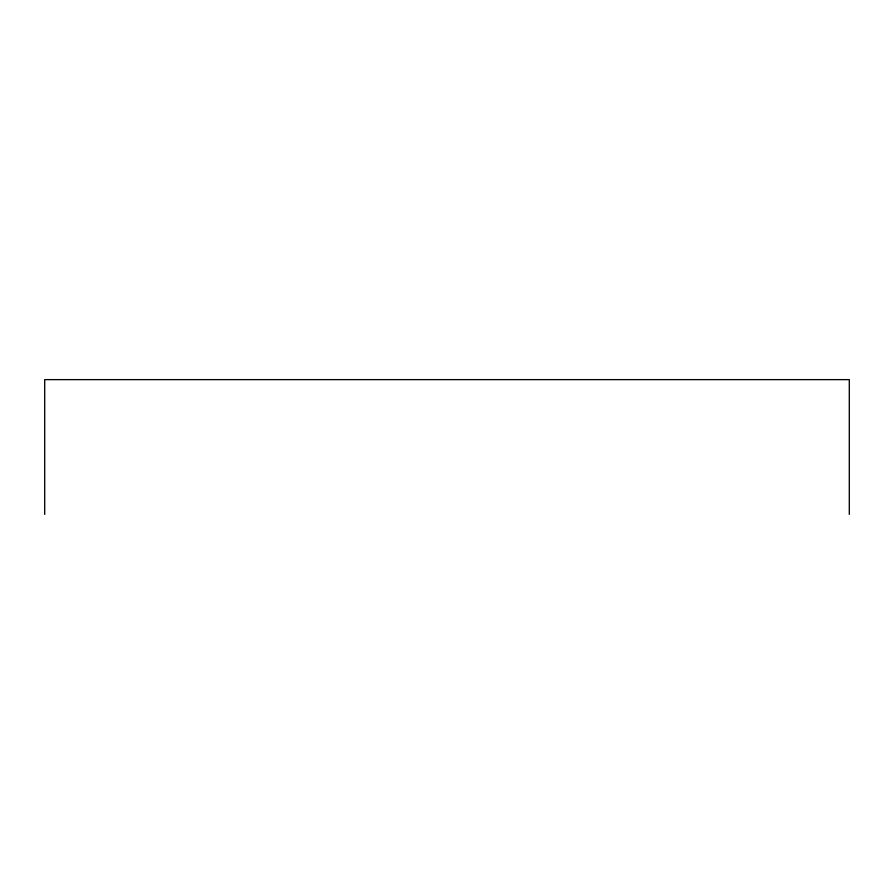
<?xml version="1.0" encoding="UTF-8"?>
<svg xmlns="http://www.w3.org/2000/svg" width="894" height="894" viewBox="0 0 894 894"><rect width="100%" height="100%" fill="white"/><g stroke="black" fill="none" stroke-linecap="round" stroke-linejoin="round"><path stroke-width="1.34" d="M849.3 514.374L849.3 379.626L44.7 379.626L44.7 514.374"/></g></svg>
